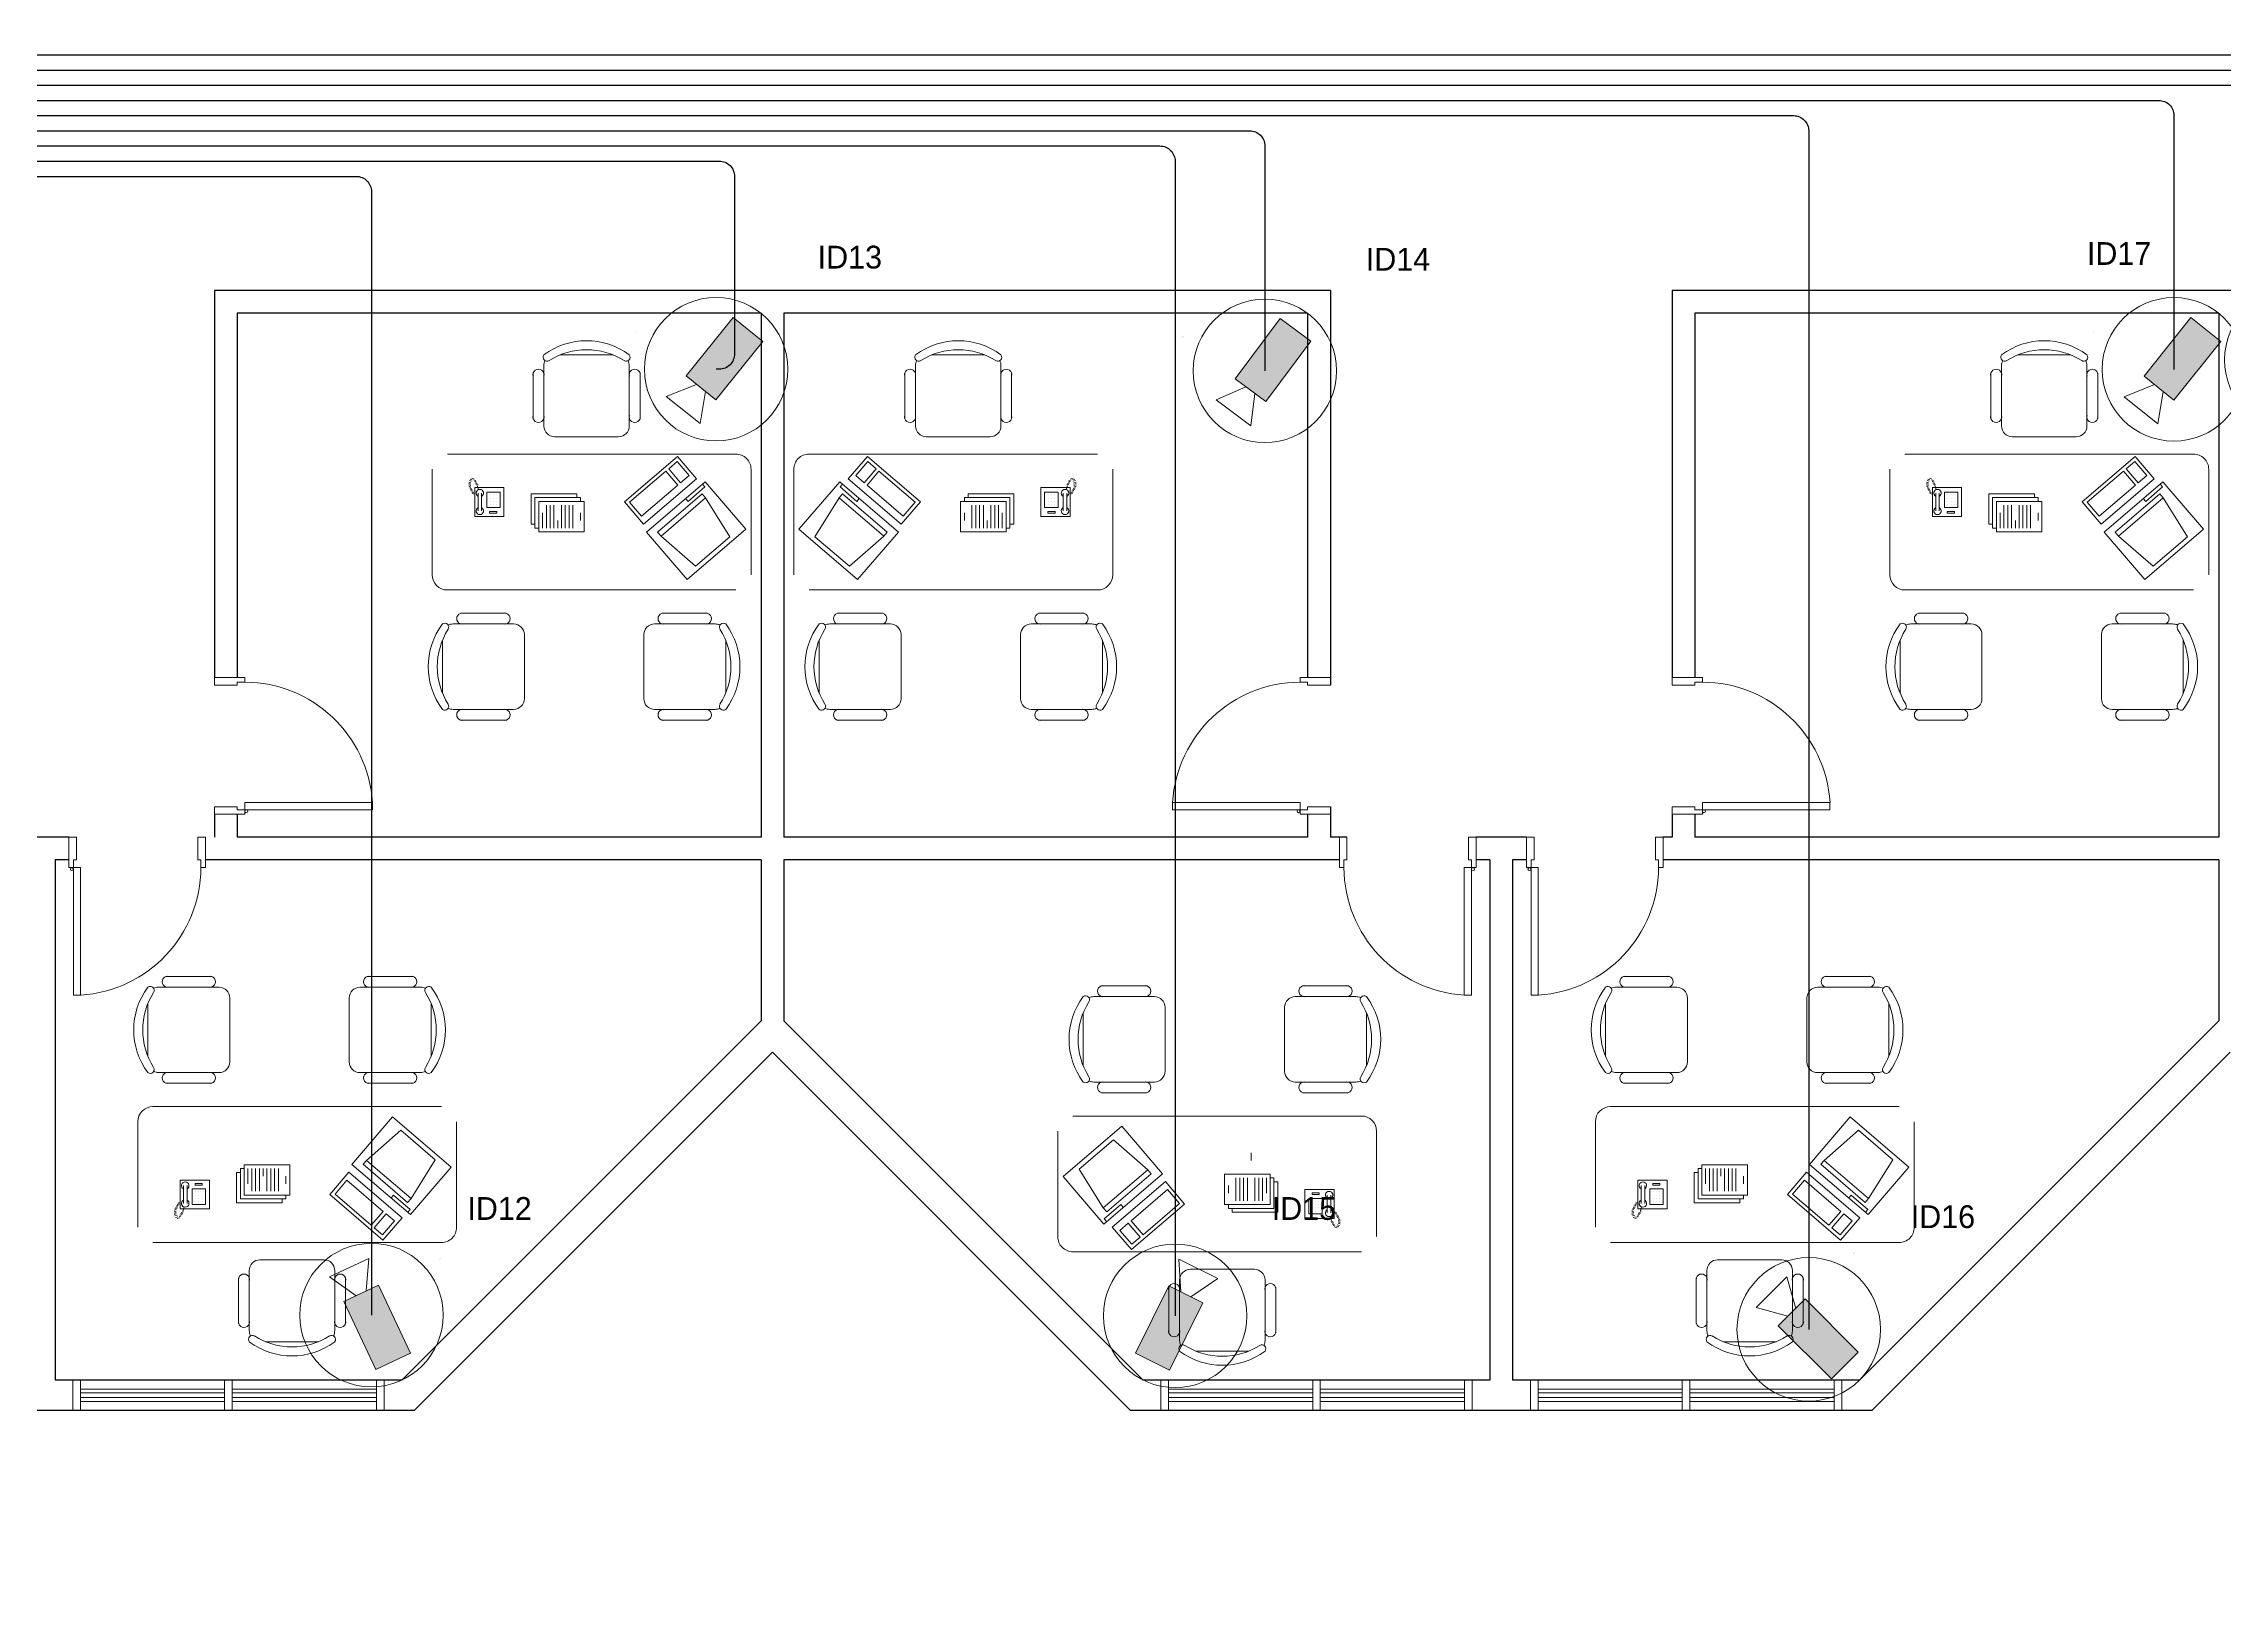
# Model space of a CAD drawing. Extents: x -59 to 582, y -1177 to 100.
# Drawn here: x 60.6 to 74.96, y -51.08 to -40.93 of the extents above; entities that cross this region are included whole.
import ezdxf
from ezdxf.enums import TextEntityAlignment as Align

# ---------------------------------------------------------------- set-up
doc = ezdxf.new("R2010")
doc.units = 0
doc.header["$LTSCALE"] = 0.15
doc.layers.get('0').update_dxf_attribs({"color": 252})
for name, color, linetype in [('0 CCTV', 252, 'Continuous'), ('0 sockets', 252, 'Continuous'), ('AUTOINCR', 7, 'Continuous'), ('CCTV', 4, 'Continuous')]:
    doc.layers.add(name, color=color, linetype=linetype)
for name, color, linetype, lineweight in [('anal', 252, 'Continuous', 20), ('DOOR', 252, 'Continuous', 20), ('E-LT-CKT-NM', 7, 'Continuous', 30), ('sofa', 252, 'Continuous', 9), ('T-CCTV', 7, 'Continuous', 0), ('wall', 252, 'Continuous', 30)]:
    doc.layers.add(name, color=color, linetype=linetype, lineweight=lineweight)
doc.styles.add('SDC-TEXT-ARB', font='sdc-arb.shx')

# ---------------------------------------------------------------- blocks, each defined once
blk = doc.blocks.new('CHAIR7')
for p, q in [((5.12, 15.04), (17.88, 15.04)), ((0, 9), (0, -9)), ((20, 12), (3, 12)), ((23, -7.44), (23, 7.44)), ((3, -12), (20, -12)), ((5.12, -15), (17.88, -15))]:
    blk.add_line(p, q)
for centre, radius, start, end in [((5.56, 13.54), 1.56, 73.7398, 286.2602), ((17.44, 13.54), 1.56, 253.7398, 106.2602), ((3, 9), 3, 90, 180), ((20, 9), 3, 62.41556, 90), ((22.34, 11.12), 1.1, 53.30994, 212.02741), ((4.82, 0), 19.64, 327.57575, 32.42425), ((7, 0), 20, 323.1301, 36.8699), ((3, -9), 3, 180, 270), ((5.56, -13.5), 1.56, 73.7398, 286.2602), ((17.44, -13.5), 1.56, 253.7398, 106.2602), ((20, -9), 3, 270, 297.58444), ((22.34, -11.12), 1.1, 147.97259, 306.69006)]:
    blk.add_arc(centre, radius, start, end)
blk = doc.blocks.new('RECTANG')
for p, q in [((1, 1), (0, 1)), ((0, 1), (0, 0)), ((1, 0), (1, 1)), ((0, 0), (1, 0))]:
    blk.add_line(p, q)
blk = doc.blocks.new('FNPHONE')
for p, q in [((-7.29, 6.54), (-7.29, 1.54)), ((-6.29, 6.54), (-6.29, 1.54)), ((-9.1, 0.22), (-9.7, 0.02)), ((-8.9, 0.62), (-9.5, 0.42)), ((-8.7, 1.02), (-9.3, 0.82)), ((-8.5, 1.42), (-9.1, 1.22)), ((-8.3, 1.82), (-8.9, 1.62)), ((-7.14, 0.56), (-7.5, -0.58)), ((-3.87, 4.85), (-3.87, 4.85)), ((-3.87, 3.91), (-3.87, 3.91)), ((-3.87, 2.97), (-3.87, 2.97)), ((-3.87, 2.03), (-3.87, 2.03)), ((-2.94, 4.85), (-2.94, 4.85)), ((-2.94, 3.91), (-2.94, 3.91)), ((-2.94, 2.97), (-2.94, 2.97)), ((-2.94, 2.03), (-2.94, 2.03)), ((-2, 4.85), (-2, 4.85)), ((-2, 3.91), (-2, 3.91)), ((-2, 2.97), (-2, 2.97)), ((-2, 2.03), (-2, 2.03)), ((-9.3, -0.18), (-9.9, -0.38)), ((-9.3, -0.58), (-9.9, -0.78)), ((-9.3, -0.98), (-9.9, -1.18)), ((-9.3, -1.38), (-9.9, -1.58)), ((-9.1, -1.78), (-9.7, -1.98)), ((-8.9, -2.18), (-9.5, -2.38)), ((-8.43, -2.46), (-9.03, -2.66)), ((-7.9, -1.98), (-8.5, -2.18)), ((-7.7, -1.58), (-8.3, -1.78)), ((-7.5, -1.18), (-8.1, -1.38)), ((-7.3, -0.78), (-7.9, -0.98))]:
    blk.add_line(p, q)
for centre, start, end in [((-6.79, 6.54), 298.49146, 241.50854), ((-6.79, 1.54), 118.49146, 61.50854)]:
    blk.add_arc(centre, 1.05, start, end)
for p, xscale, yscale, zscale in [((-8.21, 0), 8.20528234483245, 8.104073169521023, 8.20528234483245), ((-4.03, 6.72), 2.03125, 0.46875, 2.03125), ((-4.81, 1.25), 3.75, 4.375, 3.75)]:
    blk.add_blockref('RECTANG', p, dxfattribs=dict(xscale=xscale, yscale=yscale, zscale=zscale))
blk = doc.blocks.new('IBMAT', base_point=(61, 306))
for p, q in [((75, 307), (75, 306)), ((81, 307), (75, 307)), ((81, 306), (81, 307))]:
    blk.add_line(p, q)
at = {"xscale": 21, "yscale": 17, "zscale": 21}
blk.add_blockref('RECTANG', (61, 306), dxfattribs=at)
blk = doc.blocks.new('KEYBOARD', base_point=(60, 294))
for p, xscale, yscale, zscale in [((60, 294), 19, 8, 19), ((61, 295), 13, 5, 13), ((75, 295), 3, 5, 3)]:
    blk.add_blockref('RECTANG', p, dxfattribs=dict(xscale=xscale, yscale=yscale, zscale=zscale))
blk = doc.blocks.new('FNCOMP')
for p, q in [((-6.64, 16.23), (-8.5, 3.5)), ((6.08, 16.23), (-6.64, 16.23)), ((8, 3.5), (6.08, 16.23)), ((-8.5, 3.5), (-8.5, 2.04)), ((8, 3.5), (-8.5, 3.5)), ((-8.5, 2.04), (8, 2.04)), ((8, 2.04), (8, 3.5))]:
    blk.add_line(p, q)
at = {"xscale": 1.033846153846154, "yscale": 1.033846153846154, "zscale": 1.033846153846154}
for name, p in [('IBMAT', (-10.86, 0)), ('KEYBOARD', (-10.05, -10.5))]:
    blk.add_blockref(name, p, dxfattribs=at)
blk = doc.blocks.new('D90')
at = {"layer": 'DOOR'}
for points in [[(0.03, 0.2), (0.03, 1.04), (0.078, 1.04), (0.078, 0.2)], [(0.03, 0.2), (0, 0.2), (0, 0), (0.05, 0), (0.05, 0.15), (0.03, 0.15)], [(0.87, 0.2), (0.9, 0.2), (0.9, 0), (0.85, 0), (0.85, 0.15), (0.87, 0.15)]]:
    blk.add_lwpolyline(points, close=True, dxfattribs=at)
blk.add_circle((0.02, 0.21), 0.01, dxfattribs=at)
blk.add_arc((0.025, 0.197), 0.845, 0.2218, 86.3889, dxfattribs=at)
blk = doc.blocks.new('ARCH')
at = {"layer": 'anal'}
for p, q in [((60.792, 339), (60.792, 339.1)), ((62.842, 339.1), (60.792, 339.1)), ((60.842, 339.1), (60.842, 338.9)), ((61.792, 339.1), (61.792, 338.9)), ((61.842, 339.1), (61.842, 338.9)), ((62.792, 339.1), (62.792, 338.9)), ((62.842, 339), (62.842, 339.1)), ((67.958, 339.1), (70.008, 339.1)), ((67.958, 339), (67.958, 339.1)), ((68.008, 339.1), (68.008, 338.9)), ((68.958, 339.1), (68.958, 338.9)), ((69.008, 339.1), (69.008, 338.9)), ((69.958, 339.1), (69.958, 338.9)), ((70.008, 339), (70.008, 339.1)), ((70.392, 339), (70.392, 339.1)), ((72.442, 339.1), (70.392, 339.1)), ((70.442, 339.1), (70.442, 338.9)), ((71.392, 339.1), (71.392, 338.9)), ((71.442, 339.1), (71.442, 338.9)), ((72.392, 339.1), (72.392, 338.9)), ((72.442, 339), (72.442, 339.1)), ((60.792, 339), (60.792, 338.9)), ((61.792, 339.04), (60.842, 339.04)), ((61.792, 339.015), (60.842, 339.015)), ((60.842, 339), (60.842, 338.9)), ((61.792, 338.985), (60.842, 338.985)), ((61.792, 338.96), (60.842, 338.96)), ((62.792, 339.04), (61.842, 339.04)), ((62.792, 339.015), (61.842, 339.015)), ((62.792, 338.985), (61.842, 338.985)), ((62.792, 338.96), (61.842, 338.96)), ((62.792, 339), (62.792, 338.9)), ((62.842, 339), (62.842, 338.9)), ((67.958, 339), (67.958, 338.9)), ((68.008, 339.04), (68.958, 339.04)), ((68.008, 339.015), (68.958, 339.015)), ((68.008, 339), (68.008, 338.9)), ((68.008, 338.985), (68.958, 338.985)), ((68.008, 338.96), (68.958, 338.96)), ((69.008, 339.04), (69.958, 339.04)), ((69.008, 339.015), (69.958, 339.015)), ((69.008, 338.985), (69.958, 338.985)), ((69.008, 338.96), (69.958, 338.96)), ((69.958, 339), (69.958, 338.9)), ((70.008, 339), (70.008, 338.9)), ((70.392, 339), (70.392, 338.9)), ((71.392, 339.04), (70.442, 339.04)), ((71.392, 339.015), (70.442, 339.015)), ((70.442, 339), (70.442, 338.9)), ((71.392, 338.985), (70.442, 338.985)), ((71.392, 338.96), (70.442, 338.96)), ((72.392, 339.04), (71.442, 339.04)), ((72.392, 339.015), (71.442, 339.015)), ((72.392, 338.985), (71.442, 338.985)), ((72.392, 338.96), (71.442, 338.96)), ((72.392, 339), (72.392, 338.9)), ((72.442, 339), (72.442, 338.9)), ((62.842, 338.9), (60.792, 338.9)), ((67.958, 338.9), (70.008, 338.9)), ((72.442, 338.9), (70.392, 338.9))]:
    blk.add_line(p, q, dxfattribs=at)
at = {"layer": 'sofa'}
for p, q in [((63.159, 344.403), (63.159, 345.098)), ((67.641, 344.403), (67.641, 345.098)), ((72.759, 344.403), (72.759, 345.098)), ((65.159, 344.303), (63.259, 344.303)), ((65.159, 344.303), (63.259, 344.303)), ((65.641, 344.303), (67.541, 344.303)), ((74.759, 344.303), (72.859, 344.303)), ((74.759, 344.303), (72.859, 344.303)), ((63.22, 340.901), (61.32, 340.901)), ((67.379, 340.839), (69.279, 340.839)), ((72.82, 340.901), (70.92, 340.901)), ((61.22, 340.801), (61.22, 340.106)), ((69.379, 340.739), (69.379, 340.045)), ((70.82, 340.801), (70.82, 340.106))]:
    blk.add_line(p, q, dxfattribs=at)
for points in [[(63.259, 345.198), (65.159, 345.198, -0.414214), (65.259, 345.098), (65.259, 344.403)], [(67.541, 345.198), (65.641, 345.198, 0.414214), (65.541, 345.098), (65.541, 344.403)], [(72.859, 345.198), (74.759, 345.198, -0.414214), (74.859, 345.098), (74.859, 344.403)], [(61.32, 340.006), (63.22, 340.006, 0.414214), (63.32, 340.106), (63.32, 340.801)], [(69.279, 339.945), (67.379, 339.945, -0.414214), (67.279, 340.045), (67.279, 340.739)], [(70.92, 340.006), (72.82, 340.006, 0.414214), (72.92, 340.106), (72.92, 340.801)]]:
    blk.add_lwpolyline(points, format="xyb", dxfattribs=at)
for points in [[(63.836, 344.736), (63.811, 344.736), (63.811, 344.936), (64.111, 344.936), (64.111, 344.911)], [(63.861, 344.711), (63.836, 344.711), (63.836, 344.911), (64.136, 344.911), (64.136, 344.886)], [(64.161, 344.686), (63.861, 344.686), (63.861, 344.886), (64.161, 344.886), (64.161, 344.686)], [(63.911, 344.711), (63.911, 344.861)], [(63.936, 344.711), (63.936, 344.861)], [(63.961, 344.711), (63.961, 344.861)], [(64.011, 344.711), (64.011, 344.861)], [(64.036, 344.711), (64.036, 344.861)], [(64.061, 344.711), (64.061, 344.861)], [(64.086, 344.711), (64.086, 344.861)], [(66.639, 344.686), (66.939, 344.686), (66.939, 344.886), (66.639, 344.886), (66.639, 344.686)], [(66.939, 344.711), (66.964, 344.711), (66.964, 344.911), (66.664, 344.911), (66.664, 344.886)], [(66.964, 344.736), (66.989, 344.736), (66.989, 344.936), (66.689, 344.936), (66.689, 344.911)], [(66.714, 344.711), (66.714, 344.861)], [(66.739, 344.711), (66.739, 344.861)], [(66.764, 344.711), (66.764, 344.861)], [(66.789, 344.711), (66.789, 344.861)], [(66.839, 344.711), (66.839, 344.861)], [(66.864, 344.711), (66.864, 344.861)], [(66.889, 344.711), (66.889, 344.861)], [(73.436, 344.736), (73.411, 344.736), (73.411, 344.936), (73.711, 344.936), (73.711, 344.911)], [(73.461, 344.711), (73.436, 344.711), (73.436, 344.911), (73.736, 344.911), (73.736, 344.886)], [(73.761, 344.686), (73.461, 344.686), (73.461, 344.886), (73.761, 344.886), (73.761, 344.686)], [(73.511, 344.711), (73.511, 344.861)], [(73.536, 344.711), (73.536, 344.861)], [(73.561, 344.711), (73.561, 344.861)], [(73.611, 344.711), (73.611, 344.861)], [(73.636, 344.711), (73.636, 344.861)], [(73.661, 344.711), (73.661, 344.861)], [(73.686, 344.711), (73.686, 344.861)], [(63.886, 344.711), (63.886, 344.811)], [(63.986, 344.711), (63.986, 344.761)], [(64.136, 344.761), (64.136, 344.811)], [(66.664, 344.761), (66.664, 344.811)], [(66.814, 344.711), (66.814, 344.761)], [(66.914, 344.711), (66.914, 344.811)], [(73.486, 344.711), (73.486, 344.811)], [(73.586, 344.711), (73.586, 344.761)], [(73.736, 344.761), (73.736, 344.811)], [(68.553, 340.597), (68.553, 340.547)], [(61.896, 340.468), (61.871, 340.468), (61.871, 340.268), (62.171, 340.268), (62.171, 340.293)], [(61.921, 340.493), (61.896, 340.493), (61.896, 340.293), (62.196, 340.293), (62.196, 340.318)], [(62.221, 340.518), (61.921, 340.518), (61.921, 340.318), (62.221, 340.318), (62.221, 340.518)], [(61.946, 340.493), (61.946, 340.393)], [(61.971, 340.493), (61.971, 340.343)], [(61.996, 340.493), (61.996, 340.343)], [(62.021, 340.493), (62.021, 340.343)], [(62.046, 340.493), (62.046, 340.443)], [(62.071, 340.493), (62.071, 340.343)], [(62.096, 340.493), (62.096, 340.343)], [(62.121, 340.493), (62.121, 340.343)], [(62.146, 340.493), (62.146, 340.343)], [(62.196, 340.443), (62.196, 340.393)], [(68.378, 340.456), (68.678, 340.456), (68.678, 340.256), (68.378, 340.256), (68.378, 340.456)], [(68.678, 340.431), (68.703, 340.431), (68.703, 340.231), (68.403, 340.231), (68.403, 340.256)], [(68.703, 340.406), (68.728, 340.406), (68.728, 340.206), (68.428, 340.206), (68.428, 340.231)], [(68.453, 340.431), (68.453, 340.281)], [(68.478, 340.431), (68.478, 340.281)], [(68.503, 340.431), (68.503, 340.281)], [(68.528, 340.431), (68.528, 340.281)], [(68.578, 340.431), (68.578, 340.281)], [(68.603, 340.431), (68.603, 340.281)], [(68.628, 340.431), (68.628, 340.281)], [(68.653, 340.431), (68.653, 340.331)], [(71.496, 340.468), (71.471, 340.468), (71.471, 340.268), (71.771, 340.268), (71.771, 340.293)], [(71.521, 340.493), (71.496, 340.493), (71.496, 340.293), (71.796, 340.293), (71.796, 340.318)], [(71.821, 340.518), (71.521, 340.518), (71.521, 340.318), (71.821, 340.318), (71.821, 340.518)], [(71.546, 340.493), (71.546, 340.393)], [(71.571, 340.493), (71.571, 340.343)], [(71.596, 340.493), (71.596, 340.343)], [(71.621, 340.493), (71.621, 340.343)], [(71.646, 340.493), (71.646, 340.443)], [(71.671, 340.493), (71.671, 340.343)], [(71.696, 340.493), (71.696, 340.343)], [(71.721, 340.493), (71.721, 340.343)], [(71.746, 340.493), (71.746, 340.343)], [(71.796, 340.443), (71.796, 340.393)], [(68.403, 340.381), (68.403, 340.331)]]:
    blk.add_lwpolyline(points, dxfattribs=at)
for centre, start, end in [((63.259, 344.403), 180, 270), ((63.259, 344.403), 180, 270), ((67.541, 344.403), 270, 0), ((72.859, 344.403), 180, 270), ((72.859, 344.403), 180, 270), ((61.32, 340.801), 90, 180), ((69.279, 340.739), 0, 90), ((70.92, 340.801), 90, 180)]:
    blk.add_arc(centre, 0.1, start, end, dxfattribs=at)
at = {"layer": 'wall'}
for p, q in [((69.075, 346.275), (61.725, 346.275)), ((61.725, 346.275), (61.725, 343.726)), ((69.075, 346.275), (69.075, 343.676)), ((71.325, 346.275), (71.325, 343.726)), ((78.675, 346.275), (71.325, 346.275)), ((61.875, 346.125), (61.875, 343.726)), ((65.325, 346.125), (61.875, 346.125)), ((65.325, 346.125), (65.325, 342.675)), ((68.925, 346.125), (65.475, 346.125)), ((65.475, 346.125), (65.475, 342.675)), ((68.925, 346.125), (68.925, 343.726)), ((71.475, 346.125), (71.475, 343.726)), ((74.925, 346.125), (71.475, 346.125)), ((74.925, 346.125), (74.925, 342.675)), ((69.075, 342.876), (69.075, 342.675)), ((61.725, 342.826), (61.725, 342.675)), ((61.875, 342.826), (61.875, 342.675)), ((68.925, 342.826), (68.925, 342.675)), ((71.325, 342.826), (71.325, 342.675)), ((71.475, 342.826), (71.475, 342.675)), ((60.766, 342.675), (60.434, 342.675)), ((65.325, 342.675), (61.875, 342.675)), ((68.925, 342.675), (65.475, 342.675)), ((69.184, 342.675), (69.075, 342.675)), ((70.366, 342.675), (70.034, 342.675)), ((71.325, 342.675), (71.266, 342.675)), ((74.925, 342.675), (71.475, 342.675)), ((60.675, 342.525), (60.675, 339.1)), ((60.766, 342.525), (60.675, 342.525)), ((65.325, 342.525), (61.666, 342.525)), ((65.325, 342.525), (65.325, 341.466)), ((69.134, 342.525), (65.475, 342.525)), ((65.475, 342.525), (65.475, 341.466)), ((70.125, 342.525), (70.034, 342.525)), ((70.125, 342.525), (70.125, 339.1)), ((70.366, 342.525), (70.275, 342.525)), ((70.275, 342.525), (70.275, 339.1)), ((74.925, 342.525), (71.266, 342.525)), ((74.925, 342.525), (74.925, 341.466)), ((65.325, 341.466), (62.959, 339.1)), ((67.841, 339.1), (65.475, 341.466)), ((74.925, 341.466), (72.559, 339.1)), ((65.4, 341.259), (63.041, 338.9)), ((67.759, 338.9), (65.4, 341.259)), ((75, 341.259), (72.641, 338.9)), ((62.959, 339.1), (60.675, 339.1)), ((70.125, 339.1), (67.841, 339.1)), ((72.559, 339.1), (70.275, 339.1)), ((63.041, 338.9), (58.159, 338.9)), ((72.641, 338.9), (67.759, 338.9))]:
    blk.add_line(p, q, dxfattribs=at)
at = {"layer": 'DOOR', "xscale": -1}
for p, rotation in [((61.725, 342.826), 270), ((71.325, 342.826), 270), ((60.766, 342.675), 180), ((70.366, 342.675), 180)]:
    blk.add_blockref('D90', p, dxfattribs=dict(at, rotation=rotation))
at = {"layer": 'DOOR'}
for p, rotation in [((69.075, 342.826), 90), ((70.034, 342.675), 180)]:
    blk.add_blockref('D90', p, dxfattribs=dict(at, rotation=rotation))
at = {"layer": 'sofa'}
for name, p, xscale, yscale, zscale, rotation in [('CHAIR7', (64.176, 345.312), -0.0234375, 0.0234375, 0.0234375, 270), ('CHAIR7', (66.624, 345.312), 0.0234375, 0.0234375, 0.0234375, 90), ('CHAIR7', (73.776, 345.312), -0.0234375, 0.0234375, 0.0234375, 270), ('FNCOMP', (64.764, 344.85), -0.02343749999997079, 0.0234375, 0.0234375, 220.6012946452155), ('FNCOMP', (66.036, 344.85), 0.02343749999997079, 0.02343749999997079, 0.02343749999997079, 139.3987053547845), ('FNCOMP', (74.364, 344.85), -0.02343749999997079, 0.0234375, 0.0234375, 220.6012946452155), ('FNPHONE', (63.632, 344.977), -0.0234375, 0.0234375, 0.0234375, 180), ('FNPHONE', (67.168, 344.977), 0.0234375, 0.0234375, 0.0234375, 180), ('FNPHONE', (73.232, 344.977), -0.0234375, 0.0234375, 0.0234375, 180), ('CHAIR7', (63.766, 343.798), 0.0234375, 0.0234375, 0.0234375, 180), ('CHAIR7', (64.553, 343.798), -0.0234375, 0.0234375, 0.0234375, 180), ('CHAIR7', (66.247, 343.798), 0.0234375, 0.0234375, 0.0234375, 180), ('CHAIR7', (67.034, 343.798), -0.0234375, 0.0234375, 0.0234375, 180), ('CHAIR7', (73.366, 343.798), 0.0234375, 0.0234375, 0.0234375, 180), ('CHAIR7', (74.153, 343.798), -0.0234375, 0.0234375, 0.0234375, 180), ('FNCOMP', (62.824, 340.355), 0.02343749999997079, 0.02343749999997079, 0.02343749999997079, 319.3987053547845), ('FNCOMP', (72.424, 340.355), 0.02343749999997079, 0.02343749999997079, 0.02343749999997079, 319.3987053547845), ('FNCOMP', (67.775, 340.293), -0.02343749999997079, 0.0234375, 0.0234375, 40.60129464521547), ('CHAIR7', (62.236, 339.892), 0.0234375, 0.0234375, 0.0234375, 270), ('CHAIR7', (68.363, 339.83), -0.0234375, 0.0234375, 0.0234375, 90), ('CHAIR7', (71.836, 339.892), 0.0234375, 0.0234375, 0.0234375, 270)]:
    blk.add_blockref(name, p, dxfattribs=dict(at, xscale=xscale, yscale=yscale, zscale=zscale, rotation=rotation))
at = {"layer": 'sofa', "yscale": 0.0234375, "zscale": 0.0234375}
for name, p, xscale in [('CHAIR7', (61.826, 341.406), -0.0234375), ('CHAIR7', (62.613, 341.406), 0.0234375), ('CHAIR7', (67.986, 341.344), -0.0234375), ('CHAIR7', (68.773, 341.344), 0.0234375), ('CHAIR7', (71.426, 341.406), -0.0234375), ('CHAIR7', (72.213, 341.406), 0.0234375), ('FNPHONE', (61.692, 340.227), 0.0234375), ('FNPHONE', (71.292, 340.227), 0.0234375), ('FNPHONE', (68.907, 340.165), -0.0234375)]:
    blk.add_blockref(name, p, dxfattribs=dict(at, xscale=xscale))
blk = doc.blocks.new('LEGEND_dwg_CCTV DOME-1155345-TELECOMMUNICATION LEGEND_ GENERAL NOTES _SYMBOLS _ ABBREVIATIONS')
at = {"layer": 'T-CCTV'}
blk.add_hatch(color=256, dxfattribs=at).paths.add_polyline_path([(255, -95), (-120, -95), (-120, 95), (255, 95)], flags=0)
at = {"layer": 'T-CCTV', "flags": 128}
for points in [[(-120, 28), (-262, 108), (-262, -108), (-120, -28)], [(255, -95), (255, 95), (-120, 95), (-120, -95), (255, -95)]]:
    blk.add_lwpolyline(points, dxfattribs=at)
at = {"layer": 'T-CCTV'}
blk.add_circle((0, 0), 358, dxfattribs=at)
blk = doc.blocks.new('ID CAMERA')
at = {"layer": 'CCTV', "color": 6, "xscale": 1.150579243575653, "yscale": 1.150579243575653, "zscale": 1.150579243575653}
blk.add_blockref('LEGEND_dwg_CCTV DOME-1155345-TELECOMMUNICATION LEGEND_ GENERAL NOTES _SYMBOLS _ ABBREVIATIONS', (0, 0), dxfattribs=at)
at = {"layer": 'E-LT-CKT-NM', "color": 1, "style": 'SDC-TEXT-ARB'}
blk.add_attdef('ID', (-127, 492), '', height=326, dxfattribs=at)
blk = doc.blocks.new('EE')
at = {"layer": '0 sockets'}
h = blk.add_hatch(color=6, dxfattribs=at)
h.dxf.hatch_style = 1
h.paths.add_polyline_path([(582.394, 81.841), (-59.115, 81.841), (-59.115, -114.582), (582.394, -114.582)])
h.paths.add_polyline_path([(577.394, 76.841), (577.394, -109.582), (-54.115, -109.582), (-54.115, 76.841)], flags=16)
h.paths.add_polyline_path([(408.026, -15.139, -1), (406.517, -15.139, -1)], flags=0)
h.paths.add_polyline_path([(457.783, -31.119, 0.414214), (457.683, -31.019), (444.311, -31.019, 0.414214), (444.211, -31.119), (444.211, -48.447), (415.834, -48.447), (415.834, -19.483), (417.425, -19.483, 0.414214), (417.525, -19.383), (417.525, -15.239, 0.414214), (417.425, -15.139), (407.274, -15.139), (407.271, -15.893), (407.271, -15.139), (417.525, -15.139), (417.525, -19.483), (415.934, -19.483, 0.414214), (415.834, -19.583), (415.834, -48.347, 0.414214), (415.934, -48.447), (444.111, -48.447, 0.414214), (444.211, -48.347), (444.211, -31.019), (457.783, -31.019)], flags=0)
h.paths.add_polyline_path([(244.611, -46.068), (244.611, -46.014), (244.523, -46.014, -0.279526)], flags=0)
h.paths.add_polyline_path([(404.69, 26.947), (525.035, 26.947), (525.035, 46.285), (404.69, 46.285)], flags=8)
h.paths.add_polyline_path([(202.644, 24.078), (289.319, 24.078), (289.319, 38.411), (202.644, 38.411)], flags=8)
h.paths.add_polyline_path([(30.92, 26.429), (112.59, 26.429), (112.59, 40.761), (30.92, 40.761)], flags=8)
h.paths.add_polyline_path([(441.881, -10.206), (442.216, -10.206), (442.216, -9.756), (441.881, -9.756)], flags=8)
h.paths.add_polyline_path([(422.272, -10.246), (422.622, -10.246), (422.622, -9.796), (422.272, -9.796)], flags=8)
h.paths.add_polyline_path([(406.509, -14.41), (406.859, -14.41), (406.859, -13.96), (406.509, -13.96)], flags=8)
h.paths.add_polyline_path([(406.21, -35.713), (406.546, -35.713), (406.546, -35.263), (406.21, -35.263)], flags=8)
h.paths.add_polyline_path([(422.841, -60.607), (423.191, -60.607), (423.191, -60.157), (422.841, -60.157)], flags=8)
h.paths.add_polyline_path([(442.391, -60.84), (442.755, -60.84), (442.755, -60.39), (442.391, -60.39)], flags=8)
h.paths.add_polyline_path([(456.844, -54.1), (457.194, -54.1), (457.194, -53.65), (456.844, -53.65)], flags=8)
h.paths.add_polyline_path([(470.858, -50.81), (471.208, -50.81), (471.208, -50.36), (470.858, -50.36)], flags=8)
h.paths.add_polyline_path([(490.123, -50.756), (490.345, -50.756), (490.345, -50.306), (490.123, -50.306)], flags=8)
h.paths.add_polyline_path([(225.509, -20.343), (226.134, -20.343), (226.134, -20.118), (225.509, -20.118)], flags=8)
h.paths.add_polyline_path([(233.7, -19.938), (234.325, -19.938), (234.325, -19.713), (233.7, -19.713)], flags=8)
h.paths.add_polyline_path([(241.875, -19.552), (242.5, -19.552), (242.5, -19.327), (241.875, -19.327)], flags=8)
h.paths.add_polyline_path([(245.171, -24.632), (245.796, -24.632), (245.796, -24.407), (245.171, -24.407)], flags=8)
h.paths.add_polyline_path([(247.813, -19.255), (248.438, -19.255), (248.438, -19.03), (247.813, -19.03)], flags=8)
h.paths.add_polyline_path([(249.648, -13.387), (250.273, -13.387), (250.273, -13.162), (249.648, -13.162)], flags=8)
h.paths.add_polyline_path([(257.323, -15.794), (257.948, -15.794), (257.948, -15.569), (257.323, -15.569)], flags=8)
h.paths.add_polyline_path([(257.582, -13.183), (258.157, -13.183), (258.157, -12.958), (257.582, -12.958)], flags=8)
h.paths.add_polyline_path([(264.064, -13.101), (264.664, -13.101), (264.664, -12.876), (264.064, -12.876)], flags=8)
h.paths.add_polyline_path([(288.789, -40.902), (289.364, -40.902), (289.364, -40.677), (288.789, -40.677)], flags=8)
h.paths.add_polyline_path([(280.687, -41.005), (281.262, -41.005), (281.262, -40.78), (280.687, -40.78)], flags=8)
h.paths.add_polyline_path([(270.864, -40.875), (271.439, -40.875), (271.439, -40.65), (270.864, -40.65)], flags=8)
h.paths.add_polyline_path([(261.434, -40.771), (262.009, -40.771), (262.009, -40.546), (261.434, -40.546)], flags=8)
h.paths.add_polyline_path([(254.764, -40.853), (255.339, -40.853), (255.339, -40.628), (254.764, -40.628)], flags=8)
h.paths.add_polyline_path([(247.008, -40.845), (247.583, -40.845), (247.583, -40.62), (247.008, -40.62)], flags=8)
h.paths.add_polyline_path([(245.852, -36.479), (246.427, -36.479), (246.427, -36.254), (245.852, -36.254)], flags=8)
h.paths.add_polyline_path([(243.934, -41.639), (244.509, -41.639), (244.509, -41.414), (243.934, -41.414)], flags=8)
h.paths.add_polyline_path([(245.534, -46.587), (246.059, -46.587), (246.059, -46.362), (245.534, -46.362)], flags=8)
h.paths.add_polyline_path([(245.361, -51.832), (245.911, -51.832), (245.911, -51.607), (245.361, -51.607)], flags=8)
h.paths.add_polyline_path([(239.721, -52.272), (240.321, -52.272), (240.321, -52.047), (239.721, -52.047)], flags=8)
h.paths.add_polyline_path([(232.069, -52.917), (232.669, -52.917), (232.669, -52.692), (232.069, -52.692)], flags=8)
h.paths.add_polyline_path([(225.559, -53.646), (226.159, -53.646), (226.159, -53.421), (225.559, -53.421)], flags=8)
h.paths.add_polyline_path([(227.614, -48.128), (228.214, -48.128), (228.214, -47.903), (227.614, -47.903)], flags=8)
h.paths.add_polyline_path([(219.528, -49.489), (220.128, -49.489), (220.128, -49.264), (219.528, -49.264)], flags=8)
h.paths.add_polyline_path([(217.77, -44.284), (218.37, -44.284), (218.37, -44.059), (217.77, -44.059)], flags=8)
h.paths.add_polyline_path([(216.443, -34.713), (217.043, -34.713), (217.043, -34.488), (216.443, -34.488)], flags=8)
h.paths.add_polyline_path([(216.799, -27.091), (217.399, -27.091), (217.399, -26.866), (216.799, -26.866)], flags=8)
h.paths.add_polyline_path([(216.729, -21.755), (217.279, -21.755), (217.279, -21.53), (216.729, -21.53)], flags=8)
h.paths.add_polyline_path([(84.862, -42.445), (85.387, -42.445), (85.387, -42.22), (84.862, -42.22)], flags=8)
h.paths.add_polyline_path([(82.46, -48.761), (83.01, -48.761), (83.01, -48.536), (82.46, -48.536)], flags=8)
h.paths.add_polyline_path([(78.417, -48.71), (78.942, -48.71), (78.942, -48.485), (78.417, -48.485)], flags=8)
h.paths.add_polyline_path([(75.547, -42.452), (76.072, -42.452), (76.072, -42.227), (75.547, -42.227)], flags=8)
h.paths.add_polyline_path([(74.019, -42.418), (74.544, -42.418), (74.544, -42.193), (74.019, -42.193)], flags=8)
h.paths.add_polyline_path([(72.86, -48.761), (73.385, -48.761), (73.385, -48.536), (72.86, -48.536)], flags=8)
h.paths.add_polyline_path([(68.651, -48.707), (69.176, -48.707), (69.176, -48.482), (68.651, -48.482)], flags=8)
h.paths.add_polyline_path([(69.271, -42.456), (69.796, -42.456), (69.796, -42.231), (69.271, -42.231)], flags=8)
h.paths.add_polyline_path([(65.66, -42.443), (66.185, -42.443), (66.185, -42.218), (65.66, -42.218)], flags=8)
h.paths.add_polyline_path([(63.354, -48.708), (63.879, -48.708), (63.879, -48.483), (63.354, -48.483)], flags=8)
h.paths.add_polyline_path([(58.957, -48.718), (59.432, -48.718), (59.432, -48.493), (58.957, -48.493)], flags=8)
h.paths.add_polyline_path([(56.584, -43.041), (57.084, -43.041), (57.084, -42.816), (56.584, -42.816)], flags=8)
h.paths.add_polyline_path([(55.215, -39.312), (55.765, -39.312), (55.765, -39.087), (55.215, -39.087)], flags=8)
h.paths.add_polyline_path([(47.25, -39.118), (47.8, -39.118), (47.8, -38.893), (47.25, -38.893)], flags=8)
h.paths.add_polyline_path([(36.681, -56.177), (37.231, -56.177), (37.231, -55.952), (36.681, -55.952)], flags=8)
h.paths.add_polyline_path([(28.093, -56.08), (28.643, -56.08), (28.643, -55.855), (28.093, -55.855)], flags=8)
h.paths.add_polyline_path([(11.224, -49.617), (11.774, -49.617), (11.774, -49.392), (11.224, -49.392)], flags=8)
h.paths.add_polyline_path([(15.154, -39.272), (15.704, -39.272), (15.704, -39.047), (15.154, -39.047)], flags=8)
h.paths.add_polyline_path([(15.215, -30.394), (15.765, -30.394), (15.765, -30.169), (15.215, -30.169)], flags=8)
h.paths.add_polyline_path([(12.584, -22.24), (13.134, -22.24), (13.134, -22.015), (12.584, -22.015)], flags=8)
h.paths.add_polyline_path([(13.44, -29.574), (13.94, -29.574), (13.94, -29.349), (13.44, -29.349)], flags=8)

msp = doc.modelspace()

# ---------------------------------------------------------------- linework, layer by layer
at = {"layer": '0 sockets', "color": 6}
for points in [[(57.283, -35.012), (57.283, -31.691, 0.414214), (57.183, -31.591), (44.919, -31.591, 0.414214), (44.819, -31.691), (44.819, -41.703, 0.414214), (44.919, -41.803), (62.659, -41.803, -0.414214), (62.759, -41.903), (62.759, -49.302)], [(57.183, -35.012), (57.183, -31.791, 0.414214), (57.083, -31.691), (45.019, -31.691, 0.414214), (44.919, -31.791), (44.919, -41.603, 0.414214), (45.019, -41.703), (65.05, -41.703, -0.414214), (65.15, -41.803), (65.15, -42.973, -0.414214), (65.05, -43.073), (65.029, -43.073)], [(57.083, -35.012), (57.083, -31.891, 0.414214), (56.983, -31.791), (45.119, -31.791, 0.414214), (45.019, -31.891), (45.019, -41.503, 0.414214), (45.119, -41.603), (67.952, -41.603, -0.414214), (68.052, -41.703), (68.052, -49.307)], [(56.983, -35.012), (56.983, -31.991, 0.414214), (56.883, -31.891), (45.219, -31.891, 0.414214), (45.119, -31.991), (45.119, -41.403, 0.414214), (45.219, -41.503), (68.543, -41.503, -0.414214), (68.643, -41.603), (68.643, -43.084)], [(56.883, -35.012), (56.883, -32.091, 0.414214), (56.783, -31.991), (45.319, -31.991, 0.414214), (45.219, -32.091), (45.219, -41.303, 0.414214), (45.319, -41.403), (72.125, -41.403, -0.414214), (72.225, -41.503), (72.225, -49.396)], [(56.783, -35.012), (56.783, -32.191, 0.414214), (56.683, -32.091), (45.419, -32.091, 0.414214), (45.319, -32.191), (45.319, -41.203, 0.414214), (45.419, -41.303), (74.53, -41.303, -0.414214), (74.63, -41.403), (74.63, -43.074)], [(56.683, -35.012), (56.683, -32.291, 0.414214), (56.583, -32.191), (45.519, -32.191, 0.414214), (45.419, -32.291), (45.419, -41.103, 0.414214), (45.519, -41.203), (75.336, -41.203, -0.414214), (75.436, -41.303), (75.436, -43.012)], [(56.583, -35.012), (56.583, -32.391, 0.414214), (56.483, -32.291), (45.619, -32.291, 0.414214), (45.519, -32.391), (45.519, -41.003, 0.414214), (45.619, -41.103), (77.702, -41.103, -0.414214), (77.802, -41.203), (77.802, -49.325)], [(56.483, -35.012), (56.483, -32.491, 0.414214), (56.383, -32.391), (45.719, -32.391, 0.414214), (45.619, -32.491), (45.619, -40.903, 0.414214), (45.719, -41.003), (81.725, -41.003, -0.414214), (81.825, -41.103), (81.825, -49.396)]]:
    msp.add_lwpolyline(points, format="xyb", dxfattribs=at)

# ---------------------------------------------------------------- block references
at = {"layer": '0 CCTV', "color": 2}
ref = msp.add_blockref('ID CAMERA', (75.436, -43.012), dxfattribs=dict(at, xscale=0.001147, yscale=0.001147, zscale=0.001147, rotation=139.5847872543754))
ref.add_attrib('ID', 'ID', (75.181, -43.536), dxfattribs={"layer": 'E-LT-CKT-NM', "color": 1, "height": 0.00374, "rotation": 139.5848, "style": 'SDC-TEXT-ARB'})
ref = msp.add_blockref('ID CAMERA', (65.029, -43.073), dxfattribs=dict(at, xscale=0.001147, yscale=0.001147, zscale=0.001147, rotation=51.15376736777601))
ref.add_attrib('ID', 'ID', (64.498, -42.833), dxfattribs={"layer": 'E-LT-CKT-NM', "color": 1, "height": 0.00374, "rotation": 51.1538, "style": 'SDC-TEXT-ARB'})
ref = msp.add_blockref('ID CAMERA', (68.643, -43.084), dxfattribs=dict(at, xscale=0.001147, yscale=0.001147, zscale=0.001147, rotation=53.23645480851906))
ref.add_attrib('ID', 'ID', (68.103, -42.863), dxfattribs={"layer": 'E-LT-CKT-NM', "color": 1, "height": 0.00374, "rotation": 53.2365, "style": 'SDC-TEXT-ARB'})
ref = msp.add_blockref('ID CAMERA', (74.63, -43.074), dxfattribs=dict(at, xscale=0.001147, yscale=0.001147, zscale=0.001147, rotation=51.29258030460721))
ref.add_attrib('ID', 'ID', (74.099, -42.835), dxfattribs={"layer": 'E-LT-CKT-NM', "color": 1, "height": 0.00374, "rotation": 51.2926, "style": 'SDC-TEXT-ARB'})
ref = msp.add_blockref('ID CAMERA', (62.759, -49.302), dxfattribs=dict(at, xscale=0.001147000000000003, yscale=0.001147000000000003, zscale=0.001147000000000003, rotation=295.0814885837063))
ref.add_attrib('ID', 'ID', (63.208, -48.931), dxfattribs={"layer": 'E-LT-CKT-NM', "color": 1, "height": 0.00374, "rotation": 295.0815, "style": 'SDC-TEXT-ARB'})
ref = msp.add_blockref('ID CAMERA', (68.052, -49.307), dxfattribs=dict(at, xscale=0.001147, yscale=0.001147, zscale=0.001147, rotation=243.6827484579877))
ref.add_attrib('ID', 'ID', (68.623, -49.426), dxfattribs={"layer": 'E-LT-CKT-NM', "color": 1, "height": 0.00374, "rotation": 243.6827, "style": 'SDC-TEXT-ARB'})
ref = msp.add_blockref('ID CAMERA', (72.225, -49.396), dxfattribs=dict(at, xscale=0.001147, yscale=0.001147, zscale=0.001147, rotation=315.0000000165224))
ref.add_attrib('ID', 'ID', (72.521, -48.894), dxfattribs={"layer": 'E-LT-CKT-NM', "color": 1, "height": 0.00374, "rotation": 315, "style": 'SDC-TEXT-ARB'})
at = {"layer": '0 sockets', "color": 3}
for name, p in [('EE', (0, 0)), ('ARCH', (0, -388.83))]:
    msp.add_blockref(name, p, dxfattribs=at)

# ---------------------------------------------------------------- texts
at = {"layer": 'AUTOINCR', "color": 1}
for s, p in [('ID13', (65.698, -42.455)), ('ID14', (69.308, -42.469)), ('ID17', (74.057, -42.431)), ('ID12', (63.391, -48.72)), ('ID15', (68.689, -48.72)), ('ID16', (72.897, -48.774))]:
    msp.add_text(s, height=0.15, dxfattribs=at).set_placement(p, align=Align.BOTTOM_LEFT)

doc.saveas('drawing.dxf')
